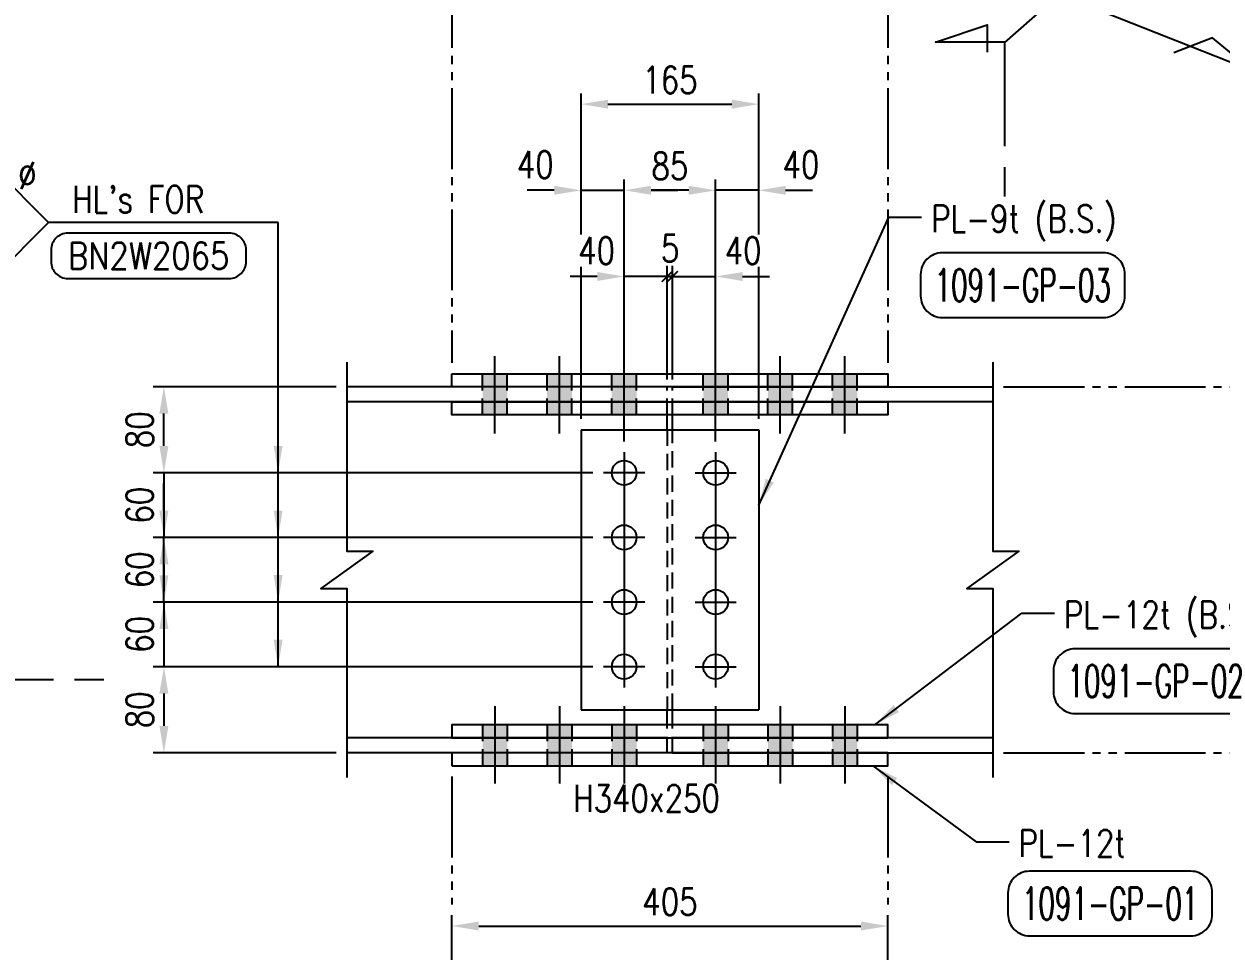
# Model space of a CAD drawing. Header units: millimetres. Extents: x 0 to 232280, y -26939 to 23794.
# Drawn here: x 75805 to 80253, y -10487 to -7044 of the extents above; entities that cross this region are included whole.
import ezdxf
from ezdxf.enums import TextEntityAlignment as Align

# ---------------------------------------------------------------- set-up
doc = ezdxf.new("R2010")
doc.units = ezdxf.units.MM
doc.header["$LTSCALE"] = 30
for name, pattern in [('JNK-CENTER', [34, 30, -1.5, 1, -1.5]), ('JNK-HIDDEN', [3, 2, -1]), ('JNK-PHANTOM', [15, 10, -1, 1, -1, 1, -1])]:
    doc.linetypes.add(name, pattern=pattern)
for name, color, linetype in [('CEN-R', 1, 'JNK-CENTER'), ('CON-C', 4, 'Continuous'), ('CON-G', 3, 'Continuous'), ('CON-W', 7, 'Continuous'), ('CON-Y', 2, 'Continuous'), ('Dim-W', 7, 'Continuous'), ('HID-Y', 2, 'JNK-HIDDEN'), ('PHA-M', 6, 'JNK-PHANTOM'), ('STL-OBJT', 7, 'Continuous')]:
    doc.layers.add(name, color=color, linetype=linetype)
doc.styles.add('SIMPLEX', font='simplex.shx', dxfattribs={"width": 0.8})
doc.dimstyles.new('DIM40', dxfattribs={"dimscale": 40, "dimtxt": 2.5, "dimasz": 2.5, "dimexe": 1, "dimexo": 1, "dimgap": 1, "dimtad": 1, "dimdec": 0, "dimdsep": 46, "dimtxsty": 'SIMPLEX', "dimcen": 0, "dimclrd": 7, "dimclre": 7, "dimclrt": 2, "dimadec": 1, "dimazin": 2, "dimtfac": 1, "dimtdec": 0, "dimtix": 1, "dimtmove": 2, "dimatfit": 2, "dimfxl": 1, "dimtolj": 1, "dimtzin": 0, "dimarcsym": 1})
doc.dimstyles.new('DIM40x4', dxfattribs={"dimscale": 40, "dimtxt": 2.5, "dimasz": 2.5, "dimexe": 1, "dimexo": 1, "dimgap": 1, "dimtad": 1, "dimdec": 1, "dimlfac": 0.25, "dimdsep": 46, "dimtxsty": 'SIMPLEX', "dimcen": 2.5, "dimclrd": 7, "dimclre": 7, "dimclrt": 2, "dimadec": 1, "dimazin": 2, "dimtfac": 1, "dimtdec": 1, "dimtmove": 2, "dimatfit": 3, "dimfxl": 1, "dimtfill": 1, "dimtolj": 1, "dimtzin": 0, "dimarcsym": 1})

# ---------------------------------------------------------------- blocks, each defined once
blk = doc.blocks.new('*D2978')
at = {"layer": 'DEFPOINTS', "color": 0, "transparency": 16777216}
for p in [(78035.2, -7662), (77875.2, -8551.2), (78035.2, -8634.5)]:
    blk.add_point(p, dxfattribs=at)
at = {"layer": 'Dim-W', "color": 7, "lineweight": -2, "transparency": 16777216}
for p, q in [((77875.2, -8511.2), (77875.2, -7622)), ((78035.2, -8594.5), (78035.2, -7622)), ((77775.2, -7662), (77675.2, -7662)), ((77875.2, -7662), (78035.2, -7662)), ((78135.2, -7662), (78235.2, -7662))]:
    blk.add_line(p, q, dxfattribs=at)
at = {"layer": 'Dim-W', "color": 7, "transparency": 16777216}
blk.add_solid([(78135.2, -7645.3), (78135.2, -7678.6), (78035.2, -7662)], dxfattribs=at)
at = {"layer": 'Dim-W', "color": 2, "transparency": 16777216, "insert": (77705.1, -7566.7), "char_height": 100, "attachment_point": 5, "style": 'SIMPLEX', "bg_fill": 3, "box_fill_scale": 1.1, "bg_fill_color": 256, "bg_fill_true_color": 13158600, "bg_fill_transparency": 0}
blk.add_mtext('\\A1;40', dxfattribs=at)
at = {"layer": 'Dim-W', "color": 7, "transparency": 16777216}
blk.add_solid([(77775.2, -7645.3), (77775.2, -7678.6), (77875.2, -7662)], dxfattribs=at)
blk = doc.blocks.new('*D2979')
at = {"layer": 'DEFPOINTS', "color": 0, "transparency": 16777216}
for p in [(78035.2, -7662), (78035.2, -8634.5), (78375.2, -8634.5)]:
    blk.add_point(p, dxfattribs=at)
at = {"layer": 'Dim-W', "color": 7, "lineweight": -2, "transparency": 16777216}
for p, q in [((78035.2, -8594.5), (78035.2, -7622)), ((78375.2, -8594.5), (78375.2, -7622)), ((78275.2, -7662), (78135.2, -7662))]:
    blk.add_line(p, q, dxfattribs=at)
at = {"layer": 'Dim-W', "color": 7, "transparency": 16777216}
for points in [[(78135.2, -7645.3), (78135.2, -7678.6), (78035.2, -7662)], [(78275.2, -7645.3), (78275.2, -7678.6), (78375.2, -7662)]]:
    blk.add_solid(points, dxfattribs=at)
at = {"layer": 'Dim-W', "color": 2, "transparency": 16777216, "insert": (78205.2, -7572), "char_height": 100, "attachment_point": 5, "style": 'SIMPLEX', "bg_fill": 3, "box_fill_scale": 1.1, "bg_fill_color": 256, "bg_fill_true_color": 13158600, "bg_fill_transparency": 0}
blk.add_mtext('\\A1;85', dxfattribs=at)
blk = doc.blocks.new('*D2980')
at = {"layer": 'DEFPOINTS', "color": 0, "transparency": 16777216}
for p in [(78375.2, -7662), (78535.2, -8551.2), (78375.2, -8634.5)]:
    blk.add_point(p, dxfattribs=at)
at = {"layer": 'Dim-W', "color": 7, "lineweight": -2, "transparency": 16777216}
for p, q in [((78375.2, -8594.5), (78375.2, -7622)), ((78535.2, -8511.2), (78535.2, -7622)), ((78275.2, -7662), (78175.2, -7662)), ((78535.2, -7662), (78375.2, -7662)), ((78635.2, -7662), (78735.2, -7662))]:
    blk.add_line(p, q, dxfattribs=at)
at = {"layer": 'Dim-W', "color": 7, "transparency": 16777216}
blk.add_solid([(78275.2, -7645.3), (78275.2, -7678.6), (78375.2, -7662)], dxfattribs=at)
at = {"layer": 'Dim-W', "color": 2, "transparency": 16777216, "insert": (78692.2, -7566.7), "char_height": 100, "attachment_point": 5, "style": 'SIMPLEX', "bg_fill": 3, "box_fill_scale": 1.1, "bg_fill_color": 256, "bg_fill_true_color": 13158600, "bg_fill_transparency": 0}
blk.add_mtext('\\A1;40', dxfattribs=at)
at = {"layer": 'Dim-W', "color": 7, "transparency": 16777216}
blk.add_solid([(78635.2, -7645.3), (78635.2, -7678.6), (78535.2, -7662)], dxfattribs=at)
blk = doc.blocks.new('_ArchTick')
at = {"color": 0, "linetype": 'ByBlock', "const_width": 0.15}
blk.add_lwpolyline([(-0.5, -0.5), (0.5, 0.5)], dxfattribs=at)
blk = doc.blocks.new('*D2981')
at = {"layer": 'DEFPOINTS', "color": 0, "transparency": 16777216}
for p in [(78195.2, -7982), (78195.2, -8405.1), (78215.2, -8405.1)]:
    blk.add_point(p, dxfattribs=at)
at = {"layer": 'Dim-W', "color": 7, "lineweight": -2, "transparency": 16777216}
for p, q in [((78195.2, -8365.1), (78195.2, -7942)), ((78215.2, -8365.1), (78215.2, -7942)), ((78195.2, -7982), (78155.2, -7982)), ((78215.2, -7982), (78195.2, -7982)), ((78215.2, -7982), (78255.2, -7982))]:
    blk.add_line(p, q, dxfattribs=at)
at = {"layer": 'Dim-W', "color": 2, "transparency": 16777216, "insert": (78206.2, -7877.4), "char_height": 100, "attachment_point": 5, "style": 'SIMPLEX', "bg_fill": 3, "box_fill_scale": 1.1, "bg_fill_color": 256, "bg_fill_true_color": 13158600, "bg_fill_transparency": 0}
blk.add_mtext('\\A1;5', dxfattribs=at)
at = {"layer": 'Dim-W', "color": 7, "lineweight": -2, "transparency": 16777216, "xscale": 40, "yscale": 40, "zscale": 40}
blk.add_blockref('_ArchTick', (78195.2, -7982), dxfattribs=at)
at = {"layer": 'Dim-W', "color": 7, "lineweight": -2, "transparency": 16777216, "xscale": 40, "yscale": 40, "zscale": 40, "rotation": 180}
blk.add_blockref('_ArchTick', (78215.2, -7982), dxfattribs=at)
blk = doc.blocks.new('*D2982')
at = {"layer": 'DEFPOINTS', "color": 0, "transparency": 16777216}
for p in [(78535.2, -7342), (77875.2, -8551.2), (78535.2, -8551.2)]:
    blk.add_point(p, dxfattribs=at)
at = {"layer": 'Dim-W', "color": 7, "lineweight": -2, "transparency": 16777216}
for p, q in [((77875.2, -8511.2), (77875.2, -7302)), ((78535.2, -8511.2), (78535.2, -7302)), ((77975.2, -7342), (78435.2, -7342))]:
    blk.add_line(p, q, dxfattribs=at)
at = {"layer": 'Dim-W', "color": 7, "transparency": 16777216}
for points in [[(77975.2, -7325.3), (77975.2, -7358.6), (77875.2, -7342)], [(78435.2, -7325.3), (78435.2, -7358.6), (78535.2, -7342)]]:
    blk.add_solid(points, dxfattribs=at)
at = {"layer": 'Dim-W', "color": 2, "transparency": 16777216, "insert": (78205.2, -7252), "char_height": 100, "attachment_point": 5, "style": 'SIMPLEX', "bg_fill": 3, "box_fill_scale": 1.1, "bg_fill_color": 256, "bg_fill_true_color": 13158600, "bg_fill_transparency": 0}
blk.add_mtext('\\A1;165', dxfattribs=at)
blk = doc.blocks.new('*D2983')
at = {"layer": 'DEFPOINTS', "color": 0, "transparency": 16777216}
for p in [(76325.2, -8391.2), (77005.2, -8391.2), (77958.5, -8711.2)]:
    blk.add_point(p, dxfattribs=at)
at = {"layer": 'Dim-W', "color": 7, "lineweight": -2, "transparency": 16777216}
for p, q in [((76965.2, -8391.2), (76285.2, -8391.2)), ((76325.2, -8611.2), (76325.2, -8491.2)), ((77918.5, -8711.2), (76285.2, -8711.2))]:
    blk.add_line(p, q, dxfattribs=at)
at = {"layer": 'Dim-W', "color": 7, "transparency": 16777216}
for points in [[(76308.5, -8491.2), (76341.8, -8491.2), (76325.2, -8391.2)], [(76308.5, -8611.2), (76341.8, -8611.2), (76325.2, -8711.2)]]:
    blk.add_solid(points, dxfattribs=at)
at = {"layer": 'Dim-W', "color": 2, "transparency": 16777216, "insert": (76235.2, -8551.2), "char_height": 100, "attachment_point": 5, "rotation": 90, "style": 'SIMPLEX', "bg_fill": 3, "box_fill_scale": 1.1, "bg_fill_color": 256, "bg_fill_true_color": 13158600, "bg_fill_transparency": 0}
blk.add_mtext('\\A1;80', dxfattribs=at)
blk = doc.blocks.new('*D2984')
at = {"layer": 'DEFPOINTS', "color": 0, "transparency": 16777216}
for p in [(77958.5, -8711.2), (76325.2, -8951.2), (77958.5, -8951.2)]:
    blk.add_point(p, dxfattribs=at)
at = {"layer": 'Dim-W', "color": 7, "lineweight": -2, "transparency": 16777216}
for p, q in [((76325.2, -8611.2), (76325.2, -8511.2)), ((77918.5, -8711.2), (76285.2, -8711.2)), ((76325.2, -8711.2), (76325.2, -8951.2)), ((77918.5, -8951.2), (76285.2, -8951.2)), ((76325.2, -9051.2), (76325.2, -9151.2))]:
    blk.add_line(p, q, dxfattribs=at)
at = {"layer": 'Dim-W', "color": 7, "transparency": 16777216}
for points in [[(76308.5, -8611.2), (76341.8, -8611.2), (76325.2, -8711.2)], [(76308.5, -9051.2), (76341.8, -9051.2), (76325.2, -8951.2)]]:
    blk.add_solid(points, dxfattribs=at)
at = {"layer": 'Dim-W', "color": 2, "transparency": 16777216, "insert": (76235.2, -8831.2), "char_height": 100, "attachment_point": 5, "rotation": 90, "style": 'SIMPLEX', "bg_fill": 3, "box_fill_scale": 1.1, "bg_fill_color": 256, "bg_fill_true_color": 13158600, "bg_fill_transparency": 0}
blk.add_mtext('\\A1;60', dxfattribs=at)
blk = doc.blocks.new('*D2985')
at = {"layer": 'DEFPOINTS', "color": 0, "transparency": 16777216}
for p in [(77958.5, -9431.2), (76325.2, -9751.2), (77005.2, -9751.2)]:
    blk.add_point(p, dxfattribs=at)
at = {"layer": 'Dim-W', "color": 7, "lineweight": -2, "transparency": 16777216}
for p, q in [((77918.5, -9431.2), (76285.2, -9431.2)), ((76325.2, -9531.2), (76325.2, -9651.2)), ((76965.2, -9751.2), (76285.2, -9751.2))]:
    blk.add_line(p, q, dxfattribs=at)
at = {"layer": 'Dim-W', "color": 7, "transparency": 16777216}
for points in [[(76308.5, -9531.2), (76341.8, -9531.2), (76325.2, -9431.2)], [(76308.5, -9651.2), (76341.8, -9651.2), (76325.2, -9751.2)]]:
    blk.add_solid(points, dxfattribs=at)
at = {"layer": 'Dim-W', "color": 2, "transparency": 16777216, "insert": (76235.2, -9591.2), "char_height": 100, "attachment_point": 5, "rotation": 90, "style": 'SIMPLEX', "bg_fill": 3, "box_fill_scale": 1.1, "bg_fill_color": 256, "bg_fill_true_color": 13158600, "bg_fill_transparency": 0}
blk.add_mtext('\\A1;80', dxfattribs=at)
blk = doc.blocks.new('*D2986')
at = {"layer": 'DEFPOINTS', "color": 0, "transparency": 16777216}
for p in [(76325.2, -8951.2), (77958.5, -8951.2), (77958.5, -9191.2)]:
    blk.add_point(p, dxfattribs=at)
at = {"layer": 'Dim-W', "color": 7, "lineweight": -2, "transparency": 16777216}
for p, q in [((76325.2, -8851.2), (76325.2, -8751.2)), ((77918.5, -8951.2), (76285.2, -8951.2)), ((76325.2, -9191.2), (76325.2, -8951.2)), ((77918.5, -9191.2), (76285.2, -9191.2)), ((76325.2, -9291.2), (76325.2, -9391.2))]:
    blk.add_line(p, q, dxfattribs=at)
at = {"layer": 'Dim-W', "color": 7, "transparency": 16777216}
for points in [[(76308.5, -8851.2), (76341.8, -8851.2), (76325.2, -8951.2)], [(76308.5, -9291.2), (76341.8, -9291.2), (76325.2, -9191.2)]]:
    blk.add_solid(points, dxfattribs=at)
at = {"layer": 'Dim-W', "color": 2, "transparency": 16777216, "insert": (76235.2, -9071.2), "char_height": 100, "attachment_point": 5, "rotation": 90, "style": 'SIMPLEX', "bg_fill": 3, "box_fill_scale": 1.1, "bg_fill_color": 256, "bg_fill_true_color": 13158600, "bg_fill_transparency": 0}
blk.add_mtext('\\A1;60', dxfattribs=at)
blk = doc.blocks.new('*D2987')
at = {"layer": 'DEFPOINTS', "color": 0, "transparency": 16777216}
for p in [(77958.5, -9191.2), (76325.2, -9431.2), (77958.5, -9431.2)]:
    blk.add_point(p, dxfattribs=at)
at = {"layer": 'Dim-W', "color": 7, "lineweight": -2, "transparency": 16777216}
for p, q in [((76325.2, -9091.2), (76325.2, -8991.2)), ((77918.5, -9191.2), (76285.2, -9191.2)), ((76325.2, -9191.2), (76325.2, -9431.2)), ((77918.5, -9431.2), (76285.2, -9431.2)), ((76325.2, -9531.2), (76325.2, -9631.2))]:
    blk.add_line(p, q, dxfattribs=at)
at = {"layer": 'Dim-W', "color": 7, "transparency": 16777216}
for points in [[(76308.5, -9091.2), (76341.8, -9091.2), (76325.2, -9191.2)], [(76308.5, -9531.2), (76341.8, -9531.2), (76325.2, -9431.2)]]:
    blk.add_solid(points, dxfattribs=at)
at = {"layer": 'Dim-W', "color": 2, "transparency": 16777216, "insert": (76235.2, -9311.2), "char_height": 100, "attachment_point": 5, "rotation": 90, "style": 'SIMPLEX', "bg_fill": 3, "box_fill_scale": 1.1, "bg_fill_color": 256, "bg_fill_true_color": 13158600, "bg_fill_transparency": 0}
blk.add_mtext('\\A1;60', dxfattribs=at)
blk = doc.blocks.new('BOLTHOLE')
at = {"layer": 'CON-W'}
blk.add_line((25.7, 0), (9.9, 0), dxfattribs=at)
blk.add_lwpolyline([(0, 0), (4.95, 4.95), (9.9, 0), (4.95, -4.95)], close=True, dxfattribs=at)
at = {"layer": 'CON-Y', "style": 'SIMPLEX', "width": 0.8}
for s, p in [('%%C', (8.81, 3.12)), ("HL's FOR", (24.37, 0.9))]:
    blk.add_text(s, height=2.5, dxfattribs=at).set_placement(p, align=Align.RIGHT)
blk.add_attdef('4', text='', height=2.5, dxfattribs=at).set_placement((-0.69, 0.87), align=Align.RIGHT)
blk.add_attdef('22', text='', height=2.5, dxfattribs=at).set_placement((4.95, 0), align=Align.MIDDLE_CENTER)
blk = doc.blocks.new('boltmark')
at = {"layer": 'CON-Y'}
blk.add_lwpolyline([(0, -4.2), (15, -4.2, 0.414214), (16.56, -2.64), (16.56, -1.56, 0.414214), (15, 0), (0, 0, 0.414214), (-1.56, -1.56), (-1.56, -2.64, 0.414214)], format="xyb", close=True, dxfattribs=at)
at = {"layer": 'CON-G', "style": 'SIMPLEX', "width": 0.802523}
blk.add_attdef('BN2W1650', text='', height=2.5, dxfattribs=at).set_placement((0, -3.35), (15, -3.35), align=Align.FIT)
blk = doc.blocks.new('DUCT-TAG')
at = {"layer": 'CON-G'}
blk.add_lwpolyline([(-9.49, -1), (-9.49, 1, -0.414214), (-7.49, 3), (7.49, 3, -0.414214), (9.49, 1), (9.49, -1, -0.414214), (7.49, -3), (-7.49, -3, -0.414214)], format="xyb", close=True, dxfattribs=at)
at = {"layer": 'CON-G', "style": 'SIMPLEX', "width": 1.246304}
blk.add_attdef('NAME', text='', height=3, dxfattribs=at).set_placement((-8.19, -1.5), (8.19, -1.5), align=Align.FIT)
at = {"layer": 'CON-Y', "style": 'SIMPLEX'}
blk.add_attdef('ELEVATION', text='', height=2, dxfattribs=at).set_placement((0, -6.02), align=Align.CENTER)
blk = doc.blocks.new('*D3007')
at = {"layer": 'DEFPOINTS', "color": 0, "transparency": 16777216}
for p in [(79015.2, -10394.2), (77395.2, -11407), (79015.2, -11407)]:
    blk.add_point(p, dxfattribs=at)
at = {"layer": 'Dim-W', "color": 7, "lineweight": -2, "transparency": 16777216}
for p, q in [((77395.2, -11367), (77395.2, -10354.2)), ((79015.2, -11367), (79015.2, -10354.2)), ((77495.2, -10394.2), (78915.2, -10394.2))]:
    blk.add_line(p, q, dxfattribs=at)
at = {"layer": 'Dim-W', "color": 7, "transparency": 16777216}
for points in [[(77495.2, -10377.5), (77495.2, -10410.8), (77395.2, -10394.2)], [(78915.2, -10377.5), (78915.2, -10410.8), (79015.2, -10394.2)]]:
    blk.add_solid(points, dxfattribs=at)
at = {"layer": 'Dim-W', "color": 2, "transparency": 16777216, "insert": (78205.2, -10304.2), "char_height": 100, "attachment_point": 5, "style": 'SIMPLEX', "bg_fill": 3, "box_fill_scale": 1.1, "bg_fill_color": 256, "bg_fill_true_color": 13158600, "bg_fill_transparency": 0}
blk.add_mtext('\\A1;405', dxfattribs=at)
blk = doc.blocks.new('SECMARK4')
at = {"layer": 'CON-C'}
blk.add_line((0, 0), (-2.72, 0), dxfattribs=at)
blk.add_lwpolyline([(-4.67, 0), (-14.32, 0), (-14.32, -6.45), (-15.93, -1.66), (-13.39, -1.66)], dxfattribs=at)
at = {"layer": 'CON-C', "style": 'SIMPLEX', "width": 0.8}
blk.add_attdef('TAG', text='', height=3.5, dxfattribs=at).set_placement((-7.82, -4.86), align=Align.CENTER)
blk = doc.blocks.new('*D2963')
at = {"layer": 'DEFPOINTS', "color": 0, "transparency": 16777216}
for p in [(78215.2, -7982), (78375.2, -7982), (78375.2, -8634.5)]:
    blk.add_point(p, dxfattribs=at)
at = {"layer": 'Dim-W', "color": 7, "lineweight": -2, "transparency": 16777216}
for p, q in [((78375.2, -8594.5), (78375.2, -7942)), ((78215.2, -7982), (78115.2, -7982)), ((78215.2, -7982), (78375.2, -7982)), ((78475.2, -7982), (78575.2, -7982))]:
    blk.add_line(p, q, dxfattribs=at)
at = {"layer": 'Dim-W', "color": 2, "transparency": 16777216, "insert": (78477.3, -7886.1), "char_height": 100, "attachment_point": 5, "style": 'SIMPLEX', "bg_fill": 3, "box_fill_scale": 1.1, "bg_fill_color": 256, "bg_fill_true_color": 13158600, "bg_fill_transparency": 0}
blk.add_mtext('\\A1;40', dxfattribs=at)
at = {"layer": 'Dim-W', "color": 7, "transparency": 16777216}
blk.add_solid([(78475.2, -7965.3), (78475.2, -7998.6), (78375.2, -7982)], dxfattribs=at)
blk = doc.blocks.new('_None')
blk = doc.blocks.new('*D2964')
at = {"layer": 'DEFPOINTS', "color": 0, "transparency": 16777216}
for p in [(78035.2, -7982), (78195.2, -7982), (78035.2, -8634.5)]:
    blk.add_point(p, dxfattribs=at)
at = {"layer": 'Dim-W', "color": 7, "lineweight": -2, "transparency": 16777216}
for p, q in [((78035.2, -8594.5), (78035.2, -7942)), ((77935.2, -7982), (77835.2, -7982)), ((78195.2, -7982), (78035.2, -7982)), ((78195.2, -7982), (78295.2, -7982))]:
    blk.add_line(p, q, dxfattribs=at)
at = {"layer": 'Dim-W', "color": 2, "transparency": 16777216, "insert": (77933, -7886.1), "char_height": 100, "attachment_point": 5, "style": 'SIMPLEX', "bg_fill": 3, "box_fill_scale": 1.1, "bg_fill_color": 256, "bg_fill_true_color": 13158600, "bg_fill_transparency": 0}
blk.add_mtext('\\A1;40', dxfattribs=at)
at = {"layer": 'Dim-W', "color": 7, "transparency": 16777216}
blk.add_solid([(77935.2, -7965.3), (77935.2, -7998.6), (78035.2, -7982)], dxfattribs=at)

msp = doc.modelspace()

# ---------------------------------------------------------------- hatches: boundary and pattern name
at = {"layer": 'CON-W'}
h = msp.add_hatch(color=256, dxfattribs=at)
h.paths.add_polyline_path([(77555.17, -8391.16), (77555.17, -8343.16), (77509.17, -8343.16), (77509.17, -8391.16)])
h.paths.add_polyline_path([(77601.17, -8391.16), (77601.17, -8343.16), (77555.17, -8343.16), (77555.17, -8391.16)])
h.paths.add_polyline_path([(77601.17, -8391.16), (77555.17, -8391.16), (77555.17, -8447.16), (77601.17, -8447.16)])
h.paths.add_polyline_path([(77555.17, -8391.16), (77509.17, -8391.16), (77509.17, -8447.16), (77555.17, -8447.16)])
h.paths.add_polyline_path([(77555.17, -8447.16), (77509.17, -8447.16), (77509.17, -8495.16), (77555.17, -8495.16)])
h.paths.add_polyline_path([(77601.17, -8447.16), (77555.17, -8447.16), (77555.17, -8495.16), (77601.17, -8495.16)])
h = msp.add_hatch(color=256, dxfattribs=at)
h.paths.add_polyline_path([(77795.17, -8391.16), (77795.17, -8343.16), (77749.17, -8343.16), (77749.17, -8391.16)])
h.paths.add_polyline_path([(77841.17, -8391.16), (77841.17, -8343.16), (77795.17, -8343.16), (77795.17, -8391.16)])
h.paths.add_polyline_path([(77841.17, -8391.16), (77795.17, -8391.16), (77795.17, -8447.16), (77841.17, -8447.16)])
h.paths.add_polyline_path([(77795.17, -8391.16), (77749.17, -8391.16), (77749.17, -8447.16), (77795.17, -8447.16)])
h.paths.add_polyline_path([(77795.17, -8447.16), (77749.17, -8447.16), (77749.17, -8495.16), (77795.17, -8495.16)])
h.paths.add_polyline_path([(77841.17, -8447.16), (77795.17, -8447.16), (77795.17, -8495.16), (77841.17, -8495.16)])
h = msp.add_hatch(color=256, dxfattribs=at)
h.paths.add_polyline_path([(78035.17, -8391.16), (78035.17, -8343.16), (77989.17, -8343.16), (77989.17, -8391.16)])
h.paths.add_polyline_path([(78081.17, -8391.16), (78081.17, -8343.16), (78035.17, -8343.16), (78035.17, -8391.16)])
h.paths.add_polyline_path([(78081.17, -8391.16), (78035.17, -8391.16), (78035.17, -8447.16), (78081.17, -8447.16)])
h.paths.add_polyline_path([(78035.17, -8391.16), (77989.17, -8391.16), (77989.17, -8447.16), (78035.17, -8447.16)])
h.paths.add_polyline_path([(78035.17, -8447.16), (77989.17, -8447.16), (77989.17, -8495.16), (78035.17, -8495.16)])
h.paths.add_polyline_path([(78081.17, -8447.16), (78035.17, -8447.16), (78035.17, -8495.16), (78081.17, -8495.16)])
h = msp.add_hatch(color=256, dxfattribs=at)
h.paths.add_polyline_path([(78375.17, -8391.16), (78375.17, -8343.16), (78329.17, -8343.16), (78329.17, -8391.16)])
h.paths.add_polyline_path([(78421.17, -8391.16), (78421.17, -8343.16), (78375.17, -8343.16), (78375.17, -8391.16)])
h.paths.add_polyline_path([(78421.17, -8391.16), (78375.17, -8391.16), (78375.17, -8447.16), (78421.17, -8447.16)])
h.paths.add_polyline_path([(78375.17, -8391.16), (78329.17, -8391.16), (78329.17, -8447.16), (78375.17, -8447.16)])
h.paths.add_polyline_path([(78375.17, -8447.16), (78329.17, -8447.16), (78329.17, -8495.16), (78375.17, -8495.16)])
h.paths.add_polyline_path([(78421.17, -8447.16), (78375.17, -8447.16), (78375.17, -8495.16), (78421.17, -8495.16)])
h = msp.add_hatch(color=256, dxfattribs=at)
h.paths.add_polyline_path([(78615.17, -8391.16), (78615.17, -8343.16), (78569.17, -8343.16), (78569.17, -8391.16)])
h.paths.add_polyline_path([(78661.17, -8391.16), (78661.17, -8343.16), (78615.17, -8343.16), (78615.17, -8391.16)])
h.paths.add_polyline_path([(78661.17, -8391.16), (78615.17, -8391.16), (78615.17, -8447.16), (78661.17, -8447.16)])
h.paths.add_polyline_path([(78615.17, -8391.16), (78569.17, -8391.16), (78569.17, -8447.16), (78615.17, -8447.16)])
h.paths.add_polyline_path([(78615.17, -8447.16), (78569.17, -8447.16), (78569.17, -8495.16), (78615.17, -8495.16)])
h.paths.add_polyline_path([(78661.17, -8447.16), (78615.17, -8447.16), (78615.17, -8495.16), (78661.17, -8495.16)])
h = msp.add_hatch(color=256, dxfattribs=at)
h.paths.add_polyline_path([(78855.17, -8391.16), (78855.17, -8343.16), (78809.17, -8343.16), (78809.17, -8391.16)])
h.paths.add_polyline_path([(78901.17, -8391.16), (78901.17, -8343.16), (78855.17, -8343.16), (78855.17, -8391.16)])
h.paths.add_polyline_path([(78901.17, -8391.16), (78855.17, -8391.16), (78855.17, -8447.16), (78901.17, -8447.16)])
h.paths.add_polyline_path([(78855.17, -8391.16), (78809.17, -8391.16), (78809.17, -8447.16), (78855.17, -8447.16)])
h.paths.add_polyline_path([(78855.17, -8447.16), (78809.17, -8447.16), (78809.17, -8495.16), (78855.17, -8495.16)])
h.paths.add_polyline_path([(78901.17, -8447.16), (78855.17, -8447.16), (78855.17, -8495.16), (78901.17, -8495.16)])
h = msp.add_hatch(color=256, dxfattribs=at)
h.paths.add_polyline_path([(77555.17, -9751.16), (77555.17, -9799.16), (77509.17, -9799.16), (77509.17, -9751.16)])
h.paths.add_polyline_path([(77601.17, -9751.16), (77601.17, -9799.16), (77555.17, -9799.16), (77555.17, -9751.16)])
h.paths.add_polyline_path([(77601.17, -9751.16), (77555.17, -9751.16), (77555.17, -9695.16), (77601.17, -9695.16)])
h.paths.add_polyline_path([(77555.17, -9751.16), (77509.17, -9751.16), (77509.17, -9695.16), (77555.17, -9695.16)])
h.paths.add_polyline_path([(77555.17, -9695.16), (77509.17, -9695.16), (77509.17, -9647.16), (77555.17, -9647.16)])
h.paths.add_polyline_path([(77601.17, -9695.16), (77555.17, -9695.16), (77555.17, -9647.16), (77601.17, -9647.16)])
h = msp.add_hatch(color=256, dxfattribs=at)
h.paths.add_polyline_path([(77795.17, -9751.16), (77795.17, -9799.16), (77749.17, -9799.16), (77749.17, -9751.16)])
h.paths.add_polyline_path([(77841.17, -9751.16), (77841.17, -9799.16), (77795.17, -9799.16), (77795.17, -9751.16)])
h.paths.add_polyline_path([(77841.17, -9751.16), (77795.17, -9751.16), (77795.17, -9695.16), (77841.17, -9695.16)])
h.paths.add_polyline_path([(77795.17, -9751.16), (77749.17, -9751.16), (77749.17, -9695.16), (77795.17, -9695.16)])
h.paths.add_polyline_path([(77795.17, -9695.16), (77749.17, -9695.16), (77749.17, -9647.16), (77795.17, -9647.16)])
h.paths.add_polyline_path([(77841.17, -9695.16), (77795.17, -9695.16), (77795.17, -9647.16), (77841.17, -9647.16)])
h = msp.add_hatch(color=256, dxfattribs=at)
h.paths.add_polyline_path([(78035.17, -9751.16), (78035.17, -9799.16), (77989.17, -9799.16), (77989.17, -9751.16)])
h.paths.add_polyline_path([(78081.17, -9751.16), (78081.17, -9799.16), (78035.17, -9799.16), (78035.17, -9751.16)])
h.paths.add_polyline_path([(78081.17, -9751.16), (78035.17, -9751.16), (78035.17, -9695.16), (78081.17, -9695.16)])
h.paths.add_polyline_path([(78035.17, -9751.16), (77989.17, -9751.16), (77989.17, -9695.16), (78035.17, -9695.16)])
h.paths.add_polyline_path([(78035.17, -9695.16), (77989.17, -9695.16), (77989.17, -9647.16), (78035.17, -9647.16)])
h.paths.add_polyline_path([(78081.17, -9695.16), (78035.17, -9695.16), (78035.17, -9647.16), (78081.17, -9647.16)])
h = msp.add_hatch(color=256, dxfattribs=at)
h.paths.add_polyline_path([(78375.17, -9751.16), (78375.17, -9799.16), (78329.17, -9799.16), (78329.17, -9751.16)])
h.paths.add_polyline_path([(78421.17, -9751.16), (78421.17, -9799.16), (78375.17, -9799.16), (78375.17, -9751.16)])
h.paths.add_polyline_path([(78421.17, -9751.16), (78375.17, -9751.16), (78375.17, -9695.16), (78421.17, -9695.16)])
h.paths.add_polyline_path([(78375.17, -9751.16), (78329.17, -9751.16), (78329.17, -9695.16), (78375.17, -9695.16)])
h.paths.add_polyline_path([(78375.17, -9695.16), (78329.17, -9695.16), (78329.17, -9647.16), (78375.17, -9647.16)])
h.paths.add_polyline_path([(78421.17, -9695.16), (78375.17, -9695.16), (78375.17, -9647.16), (78421.17, -9647.16)])
h = msp.add_hatch(color=256, dxfattribs=at)
h.paths.add_polyline_path([(78615.17, -9751.16), (78615.17, -9799.16), (78569.17, -9799.16), (78569.17, -9751.16)])
h.paths.add_polyline_path([(78661.17, -9751.16), (78661.17, -9799.16), (78615.17, -9799.16), (78615.17, -9751.16)])
h.paths.add_polyline_path([(78661.17, -9751.16), (78615.17, -9751.16), (78615.17, -9695.16), (78661.17, -9695.16)])
h.paths.add_polyline_path([(78615.17, -9751.16), (78569.17, -9751.16), (78569.17, -9695.16), (78615.17, -9695.16)])
h.paths.add_polyline_path([(78615.17, -9695.16), (78569.17, -9695.16), (78569.17, -9647.16), (78615.17, -9647.16)])
h.paths.add_polyline_path([(78661.17, -9695.16), (78615.17, -9695.16), (78615.17, -9647.16), (78661.17, -9647.16)])
h = msp.add_hatch(color=256, dxfattribs=at)
h.paths.add_polyline_path([(78855.17, -9751.16), (78855.17, -9799.16), (78809.17, -9799.16), (78809.17, -9751.16)])
h.paths.add_polyline_path([(78901.17, -9751.16), (78901.17, -9799.16), (78855.17, -9799.16), (78855.17, -9751.16)])
h.paths.add_polyline_path([(78901.17, -9751.16), (78855.17, -9751.16), (78855.17, -9695.16), (78901.17, -9695.16)])
h.paths.add_polyline_path([(78855.17, -9751.16), (78809.17, -9751.16), (78809.17, -9695.16), (78855.17, -9695.16)])
h.paths.add_polyline_path([(78855.17, -9695.16), (78809.17, -9695.16), (78809.17, -9647.16), (78855.17, -9647.16)])
h.paths.add_polyline_path([(78901.17, -9695.16), (78855.17, -9695.16), (78855.17, -9647.16), (78901.17, -9647.16)])

# ---------------------------------------------------------------- linework, layer by layer
at = {"layer": 'CEN-R'}
for p, q in [((77555.17, -8565), (77555.17, -8278.09)), ((77795.17, -8565), (77795.17, -8278.09)), ((78035.17, -8565), (78035.17, -8278.09)), ((78375.17, -8565), (78375.17, -8278.09)), ((78615.17, -8565), (78615.17, -8278.09)), ((78855.17, -8565), (78855.17, -8278.09)), ((78035.17, -8634.5), (78035.17, -9507.83)), ((78375.17, -8634.5), (78375.17, -9507.83)), ((78111.83, -8711.16), (77958.5, -8711.16)), ((78111.83, -8711.16), (77958.5, -8711.16)), ((78298.5, -8711.16), (78451.83, -8711.16)), ((78298.5, -8711.16), (78451.83, -8711.16)), ((78111.83, -8951.16), (77958.5, -8951.16)), ((78298.5, -8951.16), (78451.83, -8951.16)), ((78111.83, -9191.16), (77958.5, -9191.16)), ((78298.5, -9191.16), (78451.83, -9191.16)), ((78035.17, -9354.5), (78035.17, -9507.83)), ((78375.17, -9354.5), (78375.17, -9507.83)), ((78111.83, -9431.16), (77958.5, -9431.16)), ((78111.83, -9431.16), (77958.5, -9431.16)), ((78298.5, -9431.16), (78451.83, -9431.16)), ((78298.5, -9431.16), (78451.83, -9431.16)), ((77555.17, -9577.33), (77555.17, -9864.24)), ((77795.17, -9577.33), (77795.17, -9864.24)), ((78035.17, -9577.33), (78035.17, -9864.24)), ((78375.17, -9577.33), (78375.17, -9864.24)), ((78615.17, -9577.33), (78615.17, -9864.24)), ((78855.17, -9577.33), (78855.17, -9864.24))]:
    msp.add_line(p, q, dxfattribs=at)
at = {"layer": 'CON-C'}
msp.add_lwpolyline([(79450.04, -7112.46), (79652.85, -6932.95), (79652.85, -6932.95), (80369.22, -7216.8), (80221.55, -7096.3), (80077.82, -7151.06)], dxfattribs=at)
at = {"layer": 'CON-G'}
for p, q in [((78195.17, -8391.16), (77005.17, -8391.16)), ((78215.17, -8391.16), (79405.17, -8391.16)), ((78195.17, -8447.16), (77005.17, -8447.16)), ((79405.17, -8447.16), (78215.17, -8447.16)), ((78195.17, -8551.16), (78195.17, -8495.16)), ((78215.17, -8551.16), (78215.17, -8495.16)), ((77875.17, -8551.16), (78535.17, -8551.16)), ((77875.17, -8551.16), (77875.17, -9591.16)), ((78535.17, -8551.16), (78535.17, -9591.16)), ((77875.17, -9591.16), (78535.17, -9591.16)), ((78195.17, -9647.16), (78195.17, -9591.16)), ((78215.17, -9647.16), (78215.17, -9591.16)), ((78195.17, -9695.16), (77005.17, -9695.16)), ((79405.17, -9695.16), (78215.17, -9695.16)), ((78195.17, -9751.16), (77005.17, -9751.16)), ((78215.17, -9751.16), (79405.17, -9751.16))]:
    msp.add_line(p, q, dxfattribs=at)
for points in [[(77395.17, -8343.16), (79015.17, -8343.16), (79015.17, -8391.16), (77395.17, -8391.16)], [(77395.17, -8447.16), (79015.17, -8447.16), (79015.17, -8495.16), (77395.17, -8495.16)], [(77395.17, -9695.16), (79015.17, -9695.16), (79015.17, -9647.16), (77395.17, -9647.16)], [(77395.17, -9799.16), (79015.17, -9799.16), (79015.17, -9751.16), (77395.17, -9751.16)]]:
    msp.add_lwpolyline(points, close=True, dxfattribs=at)
for centre in [(78035.17, -8711.16), (78375.17, -8711.16), (78035.17, -8951.16), (78375.17, -8951.16), (78035.17, -9191.16), (78375.17, -9191.16), (78035.17, -9431.16), (78375.17, -9431.16)]:
    msp.add_circle(centre, 46, dxfattribs=at)
at = {"layer": 'CON-W'}
for points in [[(77005.17, -8300.12), (77005.17, -9002.25), (77101.65, -9002.25), (76908.68, -9140.08), (77005.17, -9140.08), (77005.17, -9842.21)], [(79405.17, -8300.12), (79405.17, -9002.25), (79501.65, -9002.25), (79308.68, -9140.08), (79405.17, -9140.08), (79405.17, -9842.21)]]:
    msp.add_lwpolyline(points, dxfattribs=at)
at = {"layer": 'Dim-W'}
msp.add_line((76627.74, -7781.18), (76527.74, -7781.18), dxfattribs=at)
at = {"layer": 'HID-Y'}
for p, q in [((77509.17, -8495.16), (77509.17, -8343.16)), ((77601.17, -8495.16), (77601.17, -8343.16)), ((77749.17, -8495.16), (77749.17, -8343.16)), ((77841.17, -8495.16), (77841.17, -8343.16)), ((77989.17, -8495.16), (77989.17, -8343.16)), ((78081.17, -8495.16), (78081.17, -8343.16)), ((78329.17, -8495.16), (78329.17, -8343.16)), ((78421.17, -8495.16), (78421.17, -8343.16)), ((78569.17, -8495.16), (78569.17, -8343.16)), ((78661.17, -8495.16), (78661.17, -8343.16)), ((78809.17, -8495.16), (78809.17, -8343.16)), ((78901.17, -8495.16), (78901.17, -8343.16)), ((78195.17, -8495.16), (78195.17, -8391.16)), ((78215.17, -8495.16), (78215.17, -8391.16)), ((78195.17, -8551.16), (78195.17, -9591.16)), ((78215.17, -9591.16), (78215.17, -8551.16)), ((77509.17, -9647.16), (77509.17, -9799.16)), ((77601.17, -9647.16), (77601.17, -9799.16)), ((77749.17, -9647.16), (77749.17, -9799.16)), ((77841.17, -9647.16), (77841.17, -9799.16)), ((77989.17, -9647.16), (77989.17, -9799.16)), ((78081.17, -9647.16), (78081.17, -9799.16)), ((78195.17, -9751.16), (78195.17, -9647.16)), ((78215.17, -9751.16), (78215.17, -9647.16)), ((78329.17, -9647.16), (78329.17, -9799.16)), ((78421.17, -9647.16), (78421.17, -9799.16)), ((78569.17, -9647.16), (78569.17, -9799.16)), ((78661.17, -9647.16), (78661.17, -9799.16)), ((78809.17, -9647.16), (78809.17, -9799.16)), ((78901.17, -9647.16), (78901.17, -9799.16))]:
    msp.add_line(p, q, dxfattribs=at)
at = {"layer": 'PHA-M'}
for p, q in [((77395.17, -6832.96), (77395.17, -8303.16)), ((79015.17, -6832.96), (79015.17, -8303.16)), ((79445.17, -8391.16), (80637.51, -8391.16)), ((79445.17, -9751.16), (80637.51, -9751.16))]:
    msp.add_line(p, q, dxfattribs=at)

# ---------------------------------------------------------------- block references
at = {"xscale": 40, "yscale": 40, "zscale": 40}
msp.add_blockref('BOLTHOLE', (75499.86, -7781.18), dxfattribs=at).add_auto_attribs({'4': '8', '22': '22'})
ref = msp.add_blockref('boltmark', (75968.25, -7821.18), dxfattribs=dict(xscale=40, yscale=40, zscale=40))
ref.add_attrib('BN2W1650', 'BN2W2065', dxfattribs={"layer": 'CON-G', "height": 100, "style": 'SIMPLEX', "width": 0.782585}).set_placement((75968.25, -7955.17), (76568.23, -7955.17), align=Align.FIT)
at = {"layer": 'CON-W', "xscale": 40, "yscale": 40, "zscale": 40, "rotation": 270}
msp.add_blockref('SECMARK4', (79450.04, -7685.12), dxfattribs=at)
at = {"layer": 'CON-W', "xscale": 40, "yscale": 40, "zscale": 40}
msp.add_blockref('SECMARK4', (76101.43, -9480.24), dxfattribs=at)
at = {"layer": 'STL-OBJT'}
ref = msp.add_blockref('DUCT-TAG', (79516.35, -8014.27), dxfattribs=dict(at, xscale=-40, yscale=40, zscale=40))
ref.add_attrib('NAME', '1091-GP-03', dxfattribs={"layer": 'CON-G', "height": 120, "style": 'SIMPLEX', "width": 0.5733}).set_placement((79188.75, -8074.27), (79843.95, -8074.27), align=Align.FIT)
ref = msp.add_blockref('DUCT-TAG', (80009.89, -9484.74), dxfattribs=dict(at, xscale=-40, yscale=40, zscale=40))
ref.add_attrib('NAME', '1091-GP-02', dxfattribs={"layer": 'CON-G', "height": 120, "style": 'SIMPLEX', "width": 0.5733}).set_placement((79682.29, -9544.74), (80337.49, -9544.74), align=Align.FIT)
ref = msp.add_blockref('DUCT-TAG', (79840.99, -10310.64), dxfattribs=dict(at, xscale=-40, yscale=40, zscale=40))
ref.add_attrib('NAME', '1091-GP-01', dxfattribs={"layer": 'CON-G', "height": 120, "style": 'SIMPLEX', "width": 0.600314}).set_placement((79513.39, -10370.64), (80168.59, -10370.64), align=Align.FIT)

# ---------------------------------------------------------------- texts
at = {"layer": 'CON-Y', "style": 'SIMPLEX', "width": 0.8}
for s, p in [('PL-9t (B.S.)', (79175.62, -7817.74)), ('PL-12t (B.S.)', (79669.16, -9288.21)), ('H340x250', (77846.28, -9969.98)), ('PL-12t', (79500.26, -10137.05))]:
    msp.add_text(s, height=100, dxfattribs=at).set_placement(p)

# ---------------------------------------------------------------- dimensions: what is measured, and where the dimension line sits
at = {"layer": 'Dim-W'}
dim = msp.add_linear_dim(base=(79015.17, -10394.17), p1=(77395.17, -11407), p2=(79015.17, -11407), dimstyle='DIM40x4', dxfattribs=at)
dim.commit()
dim.dimension.update_dxf_attribs({"geometry": '*D3007', "text_midpoint": (78205.17, -10304.17)})

# ---------------------------------------------------------------- leaders
at = {"layer": 'STL-OBJT'}
for points in [[(78966.49, -9647.16), (79512.29, -9232.76), (79634.14, -9232.76)], [(78959.77, -9799.16), (79343.39, -10081.6), (79465.23, -10081.6)]]:
    msp.add_leader(points, dimstyle='DIM40', dxfattribs=at)

# ---------------------------------------------------------------- next in the draw order: linework, layer by layer
at = {"layer": 'PHA-M'}
for p, q in [((77395.17, -9839.16), (77395.17, -10314.17)), ((79015.17, -9839.16), (79015.17, -10314.17))]:
    msp.add_line(p, q, dxfattribs=at)

# ---------------------------------------------------------------- next in the draw order: dimensions: what is measured, and where the dimension line sits
at = {"layer": 'Dim-W'}
dim = msp.add_linear_dim(base=(78035.17, -7661.97), p1=(77875.17, -8551.16), p2=(78035.17, -8634.5), dimstyle='DIM40x4', dxfattribs=at)
dim.commit()
dim.dimension.update_dxf_attribs({"geometry": '*D2978', "text_midpoint": (77705.09, -7566.74), "dimtype": 160})
dim = msp.add_linear_dim(base=(76325.17, -9751.16), p1=(77958.5, -9431.16), p2=(77005.17, -9751.16), angle=270, dimstyle='DIM40x4', dxfattribs=at)
dim.commit()
dim.dimension.update_dxf_attribs({"geometry": '*D2985', "text_midpoint": (76235.17, -9591.16)})

# ---------------------------------------------------------------- next in the draw order: dimensions: what is measured, and where the dimension line sits
dim = msp.add_linear_dim(base=(78035.17, -7661.97), p1=(78375.17, -8634.5), p2=(78035.17, -8634.5), angle=180, dimstyle='DIM40x4', dxfattribs=at)
dim.commit()
dim.dimension.update_dxf_attribs({"geometry": '*D2979', "text_midpoint": (78205.17, -7571.97)})

# ---------------------------------------------------------------- next in the draw order: dimensions: what is measured, and where the dimension line sits
dim = msp.add_linear_dim(base=(78375.17, -7661.97), p1=(78535.17, -8551.16), p2=(78375.17, -8634.5), angle=180, dimstyle='DIM40x4', dxfattribs=at)
dim.commit()
dim.dimension.update_dxf_attribs({"geometry": '*D2980', "text_midpoint": (78692.18, -7566.74), "dimtype": 160})

# ---------------------------------------------------------------- next in the draw order: dimensions: what is measured, and where the dimension line sits
dim = msp.add_linear_dim(base=(78195.17, -7981.97), p1=(78215.17, -8405.15), p2=(78195.17, -8405.15), angle=180, dimstyle='DIM40x4', override={"dimasz": 1, "dimblk1": 'ArchTick', "dimblk2": 'ArchTick', "dimsah": 1}, dxfattribs=at)
dim.commit()
dim.dimension.update_dxf_attribs({"geometry": '*D2981', "text_midpoint": (78206.23, -7877.41), "dimtype": 160})

# ---------------------------------------------------------------- next in the draw order: dimensions: what is measured, and where the dimension line sits
dim = msp.add_linear_dim(base=(78535.17, -7341.97), p1=(77875.17, -8551.16), p2=(78535.17, -8551.16), dimstyle='DIM40x4', dxfattribs=at)
dim.commit()
dim.dimension.update_dxf_attribs({"geometry": '*D2982', "text_midpoint": (78205.17, -7251.97)})

# ---------------------------------------------------------------- next in the draw order: dimensions: what is measured, and where the dimension line sits
dim = msp.add_linear_dim(base=(76325.17, -8391.16), p1=(77958.5, -8711.16), p2=(77005.17, -8391.16), angle=90, dimstyle='DIM40x4', dxfattribs=at)
dim.commit()
dim.dimension.update_dxf_attribs({"geometry": '*D2983', "text_midpoint": (76235.17, -8551.16)})

# ---------------------------------------------------------------- next in the draw order: leaders
at = {"layer": 'STL-OBJT'}
msp.add_leader([(78535.17, -8831.16), (79018.75, -7762.28), (79140.59, -7762.28)], dimstyle='DIM40', dxfattribs=at)

# ---------------------------------------------------------------- next in the draw order: dimensions: what is measured, and where the dimension line sits
at = {"layer": 'Dim-W'}
dim = msp.add_linear_dim(base=(78375.17, -7981.97), p1=(78215.17, -7981.97), p2=(78375.17, -8634.5), dimstyle='DIM40x4', override={"dimblk1": 'None', "dimsah": 1}, dxfattribs=at)
dim.commit()
dim.dimension.update_dxf_attribs({"geometry": '*D2963', "text_midpoint": (78477.34, -7886.09), "dimtype": 160})
dim = msp.add_linear_dim(base=(76325.17, -8951.16), p1=(77958.5, -8711.16), p2=(77958.5, -8951.16), angle=270, dimstyle='DIM40x4', dxfattribs=at)
dim.commit()
dim.dimension.update_dxf_attribs({"geometry": '*D2984', "text_midpoint": (76235.17, -8831.16)})

# ---------------------------------------------------------------- next in the draw order: dimensions: what is measured, and where the dimension line sits
dim = msp.add_linear_dim(base=(78035.17, -7981.97), p1=(78195.17, -7981.97), p2=(78035.17, -8634.5), angle=180, dimstyle='DIM40x4', override={"dimblk1": 'None', "dimsah": 1}, dxfattribs=at)
dim.commit()
dim.dimension.update_dxf_attribs({"geometry": '*D2964', "text_midpoint": (77932.99, -7886.09), "dimtype": 160})
dim = msp.add_linear_dim(base=(76325.17, -8951.16), p1=(77958.5, -9191.16), p2=(77958.5, -8951.16), angle=90, dimstyle='DIM40x4', dxfattribs=at)
dim.commit()
dim.dimension.update_dxf_attribs({"geometry": '*D2986', "text_midpoint": (76235.17, -9071.16)})

# ---------------------------------------------------------------- next in the draw order: leaders
at = {"layer": 'STL-OBJT'}
msp.add_leader([(76749.58, -8711.16), (76749.58, -7781.18), (76627.74, -7781.18)], dimstyle='DIM40', dxfattribs=at)

# ---------------------------------------------------------------- next in the draw order: dimensions: what is measured, and where the dimension line sits
at = {"layer": 'Dim-W'}
dim = msp.add_linear_dim(base=(76325.17, -9431.16), p1=(77958.5, -9191.16), p2=(77958.5, -9431.16), angle=270, dimstyle='DIM40x4', dxfattribs=at)
dim.commit()
dim.dimension.update_dxf_attribs({"geometry": '*D2987', "text_midpoint": (76235.17, -9311.16)})

# ---------------------------------------------------------------- next in the draw order: leaders
at = {"layer": 'STL-OBJT'}
msp.add_leader([(76749.58, -8951.16), (76749.58, -7781.18), (76627.74, -7781.18)], dimstyle='DIM40', dxfattribs=at)

# ---------------------------------------------------------------- next in the draw order: leaders
for points in [[(76749.58, -9191.16), (76749.58, -7781.18), (76627.74, -7781.18)], [(76749.58, -9431.16), (76749.58, -7781.18), (76627.74, -7781.18)]]:
    msp.add_leader(points, dimstyle='DIM40', dxfattribs=at)

doc.saveas('drawing.dxf')
